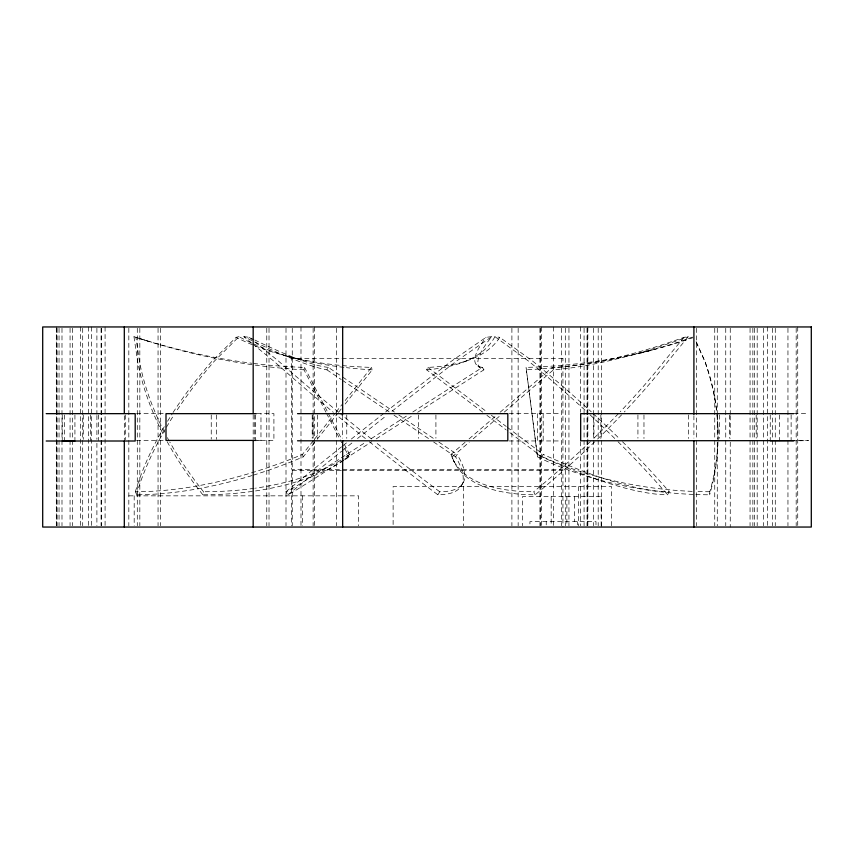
<?xml version="1.0" encoding="UTF-8"?>
<svg xmlns="http://www.w3.org/2000/svg" width="854" height="854" viewBox="0 0 854 854"><rect width="100%" height="100%" fill="white"/><g stroke="black" fill="none" stroke-linecap="round" stroke-linejoin="round"><path stroke-width="0.64" stroke-dasharray="4.27 3.2" d="M693.309 494.423A234.604 127.929 6.7 0 1 537.497 456.869L526.064 367.391A343.468 197.242 -1.3 0 0 692.818 337.736M537.497 456.869L526.064 367.391M695.829 494.519A234.604 127.929 6.7 0 0 709.631 494.786L709.791 491.733A541.287 331.79 2.7 0 0 717.862 442.447M343.682 460.509A234.604 126.211 9.1 0 1 202.857 494.786L203.508 491.733A541.287 310.952 15.4 0 1 169.775 442.009M325.918 412.172L304.003 369.825L304.526 367.391A343.468 177.547 17 0 1 253.136 363.398M344.77 459.794A234.604 126.211 9.1 0 0 349.04 456.869L349.564 454.424L344.696 445.019M482.702 412.151L426.637 369.825L427.95 367.391A343.468 124.406 28.6 0 0 499.771 337.33L532.992 361.381A541.287 185.297 32.9 0 1 591.288 411.841M541.927 456.869L543.24 454.424A234.551 59.78 30.5 0 0 669.194 491.733L667.561 494.786A234.604 59.15 30.7 0 1 541.927 456.869L507.03 430.512M461.865 484.826L463.519 482.083M251.813 343.201L243.902 336.657A345.817 39.807 33.1 0 0 326.89 369.825L328.352 367.391L341.557 376.315M369.334 441.71A552.613 110.999 36.5 0 0 437.878 494.786A234.604 54.805 31.1 0 0 455.63 456.869L457.103 454.424L438.39 441.774M437.878 494.786L439.714 491.733A234.551 53.866 31.1 0 0 457.103 454.424M252.079 475.55A234.604 105.522 -21.2 0 1 136.309 494.786L135.338 491.733A234.551 105.768 -21 0 0 302.444 454.424L313.952 439.917M314.774 438.881L335.312 412.973M336.134 411.938L341.888 404.689M345.176 400.547L371.479 367.391A343.468 180.674 -15.8 0 1 254.716 345.699M253.286 475.176A234.604 105.522 -21.2 0 0 303.223 456.869L316.364 440.29M317.186 439.244L337.736 413.347M338.558 412.311L341.846 408.169M345.133 404.017L372.248 369.825L371.479 367.391M500.156 412.194L552.314 367.391A343.468 114.649 -29.7 0 0 683.99 337.33L688.292 336.657L668.031 361.295A552.613 226.182 -30.3 0 1 624.317 411.959M683.99 337.33L664.102 361.381A541.287 216.82 -30.5 0 1 620.26 411.713M343.916 367.359A345.817 176.895 -14.5 0 1 239.003 336.657L214.226 361.295A552.613 295.409 -21.3 0 0 176.031 411.735M239.003 336.657L236.12 337.33L211.813 361.381A541.287 290.936 -20.6 0 0 173.052 412.503M594.854 441.71A552.613 226.182 -30.3 0 1 535.17 494.786A234.604 95.904 -24.2 0 1 452.182 456.869L451.019 454.424L465.056 442.361M469.07 438.913L496.153 415.642M452.182 456.869L469.23 442.212M473.233 438.764L500.316 415.503M504.33 412.055L553.467 369.825A345.817 108.874 -28.8 0 0 688.292 336.657M417.713 412.268L483.898 369.825A345.817 46.821 -32.9 0 1 491.776 336.657L456.217 361.295A552.613 41.942 -37.8 0 0 391.431 411.681M491.776 336.657L486.043 337.33L451.147 361.381A541.287 46.159 -37.6 0 0 385.666 411.948M343.65 459.794A234.604 2.637 -33.6 0 1 287.873 494.786L285.941 491.733A234.551 3.512 -33.6 0 0 346.628 454.424L365.693 442.201M371.309 438.604L407.198 415.578M412.813 411.98L482.361 367.391A343.468 45.006 -34.4 0 1 486.043 337.33M344.77 459.068A234.604 2.637 -33.6 0 0 348.165 456.869L371.725 441.764M376.208 438.881L413.229 415.14M464.064 361.797L466.53 360.9M640.991 352.926L654.676 349.414M792.309 440.856L808.503 440.653L793.868 440.696M136.491 413.656L164.801 413.656M257.043 413.656L273.91 413.656L273.91 440.621L257.897 440.621M509.133 413.656L561.046 413.656M793.868 413.656L808.503 413.656M257.043 440.418L260.972 440.418L260.972 413.656M136.491 440.621L164.801 440.621M509.133 440.952L561.046 440.952M341.312 470.522L291.63 470.522L291.63 525.733M342.326 470.522L562.935 470.522L562.935 527.046M128.826 495.843L341.344 495.843M342.646 495.843L358.605 495.843L358.605 525.744M243.902 336.657L249.357 337.33A343.468 44.12 34.4 0 0 253.83 339.54M426.637 369.825A345.817 123.382 27.1 0 0 494.914 336.657L499.771 337.33M285.941 355.84L298.622 359.171M148.052 341.184L133.95 336.657L137.59 361.295A552.613 320.431 14.8 0 0 164.203 436.116M342.657 377.062L394.377 412.023M398.775 415.001L433.992 438.807M326.89 369.825L341.194 379.496M342.294 380.243L389.605 412.226M394.014 415.204L429.22 439.009M433.629 441.988L455.63 456.869M494.914 336.657L528.786 361.295A552.613 185.329 33.3 0 1 587.168 412.151M427.95 367.391L487.175 412.108M491.413 415.3L506.219 426.477M507.276 427.278L543.24 454.424M486.929 415.343L505.963 429.711M249.357 337.33L254.204 341.322M255.175 342.112L278.852 361.381A541.287 103.355 36.5 0 0 338.152 411.948M252.795 344.023L273.963 361.295A552.613 110.999 36.5 0 0 333.316 412.322M477.781 365.864L479.895 367.658L476.265 364.573M482.361 367.391L483.898 369.825M346.628 454.424L348.165 456.869M304.526 367.391L327.648 412.076M328.256 413.261L341.653 439.137M326.527 413.347L341.739 442.746M344.781 448.628L349.04 456.869M696.127 341.685L704.988 361.381A541.287 331.79 2.7 0 1 716.848 412.279M696.266 342.23L704.753 361.295A552.613 339.55 3.4 0 1 716.73 412.397M552.314 367.391L553.467 369.825M451.019 454.424A234.551 95.061 -24.3 0 0 533.729 491.733L535.17 494.786M453.367 460.135L454.552 462.622M302.444 454.424L303.223 456.869M717.894 426.712L717.915 428.281M797.732 326.954L797.732 525.712M796.174 328.288L796.174 525.712M791.124 414.948L791.124 440.899M787.954 328.288L787.954 525.712M779.371 414.948L779.371 440.899M775.272 328.288L775.272 525.712M772.656 328.288L772.656 525.712M770.244 414.948L770.244 440.771M767.629 326.954L767.629 525.712M763.625 328.288L763.625 525.712M757.188 328.288L757.188 525.712M756.196 414.948L756.196 438.187M754.434 328.288L754.434 525.712M752.865 328.288L752.865 525.712M750.058 328.288L750.058 525.712M730.255 328.278L730.255 414.403M730.255 415.727L730.255 438.251M730.255 442.223L730.255 527.046M729.359 414.948L729.359 438.305M725.751 328.288L725.751 525.712M719.367 414.948L719.367 438.305M717.275 328.278L717.275 414.403M717.275 415.727L717.275 438.251M717.275 442.223L717.275 525.722M714.745 328.288L714.745 525.712M696.512 328.288L696.512 525.712M693.907 415.631L693.907 438.123M688.57 414.959L688.57 438.497M643.969 414.959L643.969 438.497M637.927 414.948L637.927 438.187M611.475 525.744L611.475 486.524L393.118 486.524L393.118 525.744M601.451 328.288L601.451 527.046M601.152 525.722L601.152 496.569L522.52 496.569L522.52 525.722M600.853 414.959L600.853 438.497M598.195 328.288L598.195 525.712M595.996 524.9L595.996 521.677L529.928 521.677L529.928 524.9M593.957 414.959L593.957 438.497M593.669 328.288L593.669 525.712M587.851 326.954L587.851 525.712M587.573 328.288L587.573 525.712M587.018 328.288L587.018 525.712M584.083 328.288L584.083 525.712M580.336 326.954L580.336 412.322M580.336 441.678L580.336 525.712M578.382 486.524L578.382 525.744M577.347 521.677L577.347 524.9M574.657 496.569L574.657 521.677M568.945 328.278L568.945 525.722M566.875 496.569L566.875 525.722M565.305 328.288L565.305 525.712M561.388 328.288L561.388 525.712M553.52 326.954L553.52 525.712M551.172 496.569L551.172 525.722M546.229 521.677L546.229 524.9M543.176 413.656L543.176 440.952M541.425 326.954L541.425 525.712M540.529 328.288L540.529 525.712M539.931 328.288L539.931 525.712M537.508 413.656L537.508 440.952M518.154 328.288L518.154 525.712M511.898 328.278L511.898 525.722M463.338 486.524L463.338 525.744M435.914 414.948L435.914 438.198M418.652 414.948L418.652 438.348M346.756 414.948L346.756 438.348M342.667 415.642L342.667 438.145M336.412 328.288L336.412 525.712M317.517 414.948L317.517 438.198M314.582 326.954L314.582 525.712M313.13 328.288L313.13 525.712M313.023 414.948L313.023 438.198M312.212 414.948L312.212 438.198M302.658 495.843L302.658 525.744M300.992 326.954L300.992 525.712M292.26 328.288L292.26 525.712M286.005 328.267L286.005 525.712M269.021 328.288L269.021 525.712M266.768 328.288L266.768 525.712M255.549 414.927L255.549 440.418M254.738 414.927L254.738 439.148M253.179 414.927L253.179 439.148M216.638 414.937L216.638 439.34M211.237 414.927L211.237 439.148M160.648 328.278L160.648 525.722M158.054 328.288L158.054 525.712M139.832 328.288L139.832 525.712M137.291 328.278L137.291 525.722M134.185 495.843L134.185 525.744M128.826 328.278L128.826 525.744M125.282 414.959L125.282 439.703M124.31 415.802L124.31 439.671M105.085 326.954L105.085 525.712M101.573 328.288L101.573 525.712M101.082 328.288L101.082 525.712M98.327 414.937L98.327 440.621M96.897 328.278L96.897 414.19M96.897 415.514L96.897 439.298M96.897 443.279L96.897 525.722M91.474 326.954L91.474 525.712M90.652 414.937L90.652 440.621M88.325 326.954L88.325 525.712M83.265 414.937L83.265 439.34M82.699 328.288L82.699 525.712M80.66 326.954L80.66 525.712M74.928 414.959L74.928 439.703M72.547 328.288L72.547 525.712M70.071 328.288L70.071 525.712M64.52 414.959L64.52 441.048M62.235 414.959L62.235 439.703M61.99 328.288L61.99 525.712M59.043 328.288L59.043 525.712M57.101 328.288L57.101 525.712M56.706 328.288L56.706 525.712M56.3 326.954L56.3 525.712M618.467 413.592A541.287 216.82 -30.5 0 1 593.135 438.956M590.402 441.571A541.287 216.82 -30.5 0 1 533.729 491.733M621.595 414.841A552.613 226.182 -30.3 0 1 597.619 439.02M285.941 491.733A541.287 46.159 -37.6 0 1 342.102 446.364M343.127 445.553A541.287 46.159 -37.6 0 1 347.236 442.276M351.357 439.009A541.287 46.159 -37.6 0 1 383.574 413.592M287.873 494.786A552.613 41.942 -37.8 0 1 341.717 451.158M342.7 450.368A552.613 41.942 -37.8 0 1 353.535 441.71M357.495 438.55A552.613 41.942 -37.8 0 1 386.414 415.631M135.338 491.733A541.287 290.936 -20.6 0 1 164.278 426.712M167.544 421.246A541.287 290.936 -20.6 0 1 172.348 413.592M252.293 344.728A343.468 180.674 -15.8 0 1 236.12 337.33M136.309 494.786A552.613 295.409 -21.3 0 1 165.804 428.281M166.466 427.16A552.613 295.409 -21.3 0 1 174.024 414.841M372.248 369.825A345.817 176.895 -14.5 0 1 346.436 367.658M349.564 454.424A234.551 125.677 9.3 0 1 343.094 458.747M340.842 460.135A234.551 125.677 9.3 0 1 255.399 488.178M254.161 488.349A234.551 125.677 9.3 0 1 203.508 491.733M168.558 439.821A541.287 310.952 15.4 0 1 167.373 437.643M164.48 432.177A541.287 310.952 15.4 0 1 139.469 361.381L135.893 337.33A343.468 177.547 17 0 0 251.855 363.238M202.857 494.786A552.613 320.431 14.8 0 1 167.203 441.71M304.003 369.825A345.817 171.216 16.7 0 1 133.95 336.657M439.714 491.733A541.287 103.355 36.5 0 1 375.6 442.276M371.49 439.009A541.287 103.355 36.5 0 1 340.148 413.592M328.352 367.391A343.468 44.12 34.4 0 1 254.94 340.073M365.405 438.55A552.613 110.999 36.5 0 1 336.348 414.841M593.178 413.592A541.287 185.297 32.9 0 1 619.705 438.956M622.47 441.699A541.287 185.297 32.9 0 1 669.194 491.733M590.061 414.841A552.613 185.329 33.3 0 1 615.286 439.02M617.997 441.71A552.613 185.329 33.3 0 1 667.561 494.786M709.791 491.733A234.551 127.758 6.5 0 1 695.978 491.509M692.199 491.37A234.551 127.758 6.5 0 1 537.614 454.424M716.986 413.592A541.287 331.79 2.7 0 1 717.958 439.821M717.979 441.71A552.613 339.55 3.4 0 1 709.631 494.786M716.997 414.841A552.613 339.55 3.4 0 1 718.033 439.266M692.38 337.084A345.817 191.638 -1.8 0 1 525.947 369.825M562.935 358.424L291.63 358.424L291.63 469.348L562.935 469.348L562.935 358.424"/><path stroke-width="1.28" d="M770.244 440.771L793.74 440.653L580.667 440.771L580.667 413.656L793.74 413.656M74.928 441.006L62.235 441.006M46.201 413.656L135.199 413.656L135.199 441.006L46.201 441.006M256.317 413.656L165.996 413.656L165.996 440.418L256.317 440.418M297.534 413.656L507.81 413.656L507.81 440.792L297.534 440.792M693.907 326.954L693.907 414.307M693.907 440.771L693.907 527.046M342.667 326.954L342.667 414.318M342.667 440.792L342.667 527.046M253.179 326.954L253.179 413.656M253.179 440.344L253.179 527.046M124.31 326.954L124.31 413.155M124.31 441.006L124.31 527.046M811.3 326.954L42.7 326.954L42.7 527.046L811.3 527.046L811.3 326.954"/></g></svg>
